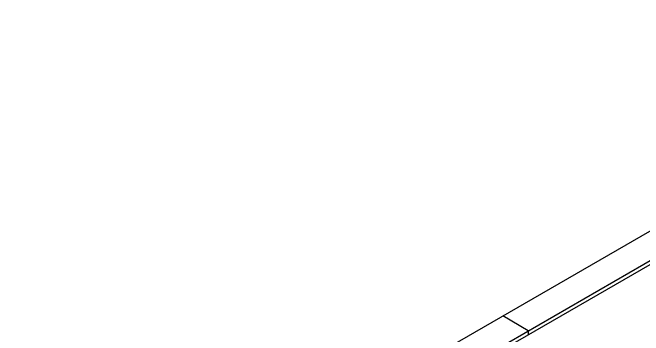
# Model space of a CAD drawing. Header units: millimetres. Extents: x 73539 to 164333, y 19300 to 40000.
# Drawn here: x 118959 to 123665, y 33323 to 35733 of the extents above; entities that cross this region are included whole.
import ezdxf

# ---------------------------------------------------------------- set-up
doc = ezdxf.new("R2010")
doc.units = ezdxf.units.MM

msp = doc.modelspace()

# ---------------------------------------------------------------- hatches: boundary and pattern name
h = msp.add_hatch()
h.set_pattern_fill('ANSI31', color=250, scale=5, angle=330, style=0)
h.set_pattern_definition([(15, (61424.906, -1722.277), (-4.1087523, 15.3340725), [])])
edge = h.paths.add_edge_path()
edge.add_ellipse((127837.2, 35476.5), major_axis=(-19.4, 33.6), ratio=0.56561, start_angle=180, end_angle=360)
edge.add_line((127817.9, 35510), (118959.2, 30395.5))
edge.add_ellipse((118966.4, 30354.9), major_axis=(-23, 39.9), ratio=0.56561, start_angle=212.6369, end_angle=327.3631, ccw=False)
edge.add_line((119000.8, 30330), (127856.6, 35442.9))

# ---------------------------------------------------------------- linework, layer by layer
for p, q in [((119030, 31397.3), (126539.8, 35733.1)), ((119220.7, 31287.2), (126730.6, 35623)), ((119220.7, 31258.3), (126730.6, 35594.1)), ((122806.3, 33357.3), (122615.5, 33467.4)), ((122806.3, 33357.3), (122806.3, 33328.4))]:
    msp.add_line(p, q)

doc.saveas('drawing.dxf')
